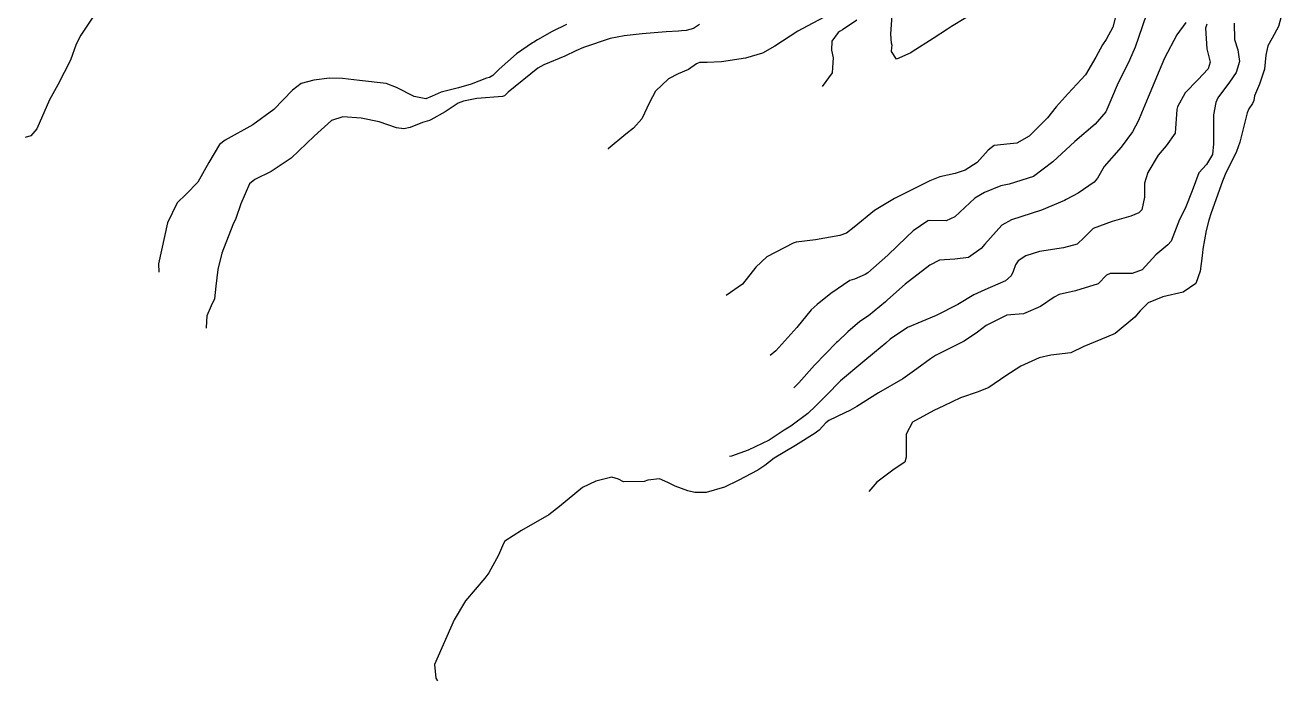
# Model space of a CAD drawing. Header units: feet. Extents: x 1313709 to 1317500, y 405869 to 411659.
# Drawn here: x 1314763 to 1315175.8, y 405869.2 to 406084.3 of the extents above; entities that cross this region are included whole.
import ezdxf

# ---------------------------------------------------------------- set-up
doc = ezdxf.new("R2010")
doc.units = ezdxf.units.FT
doc.layers.add('C-TOPO-MAJR', color=32, linetype='CONTINUOUS')

msp = doc.modelspace()

# ---------------------------------------------------------------- linework, layer by layer
at = {"layer": 'C-TOPO-MAJR'}
for points in [[(1315132.68, 406092.89), (1315129.62, 406083.83), (1315127.39, 406077.18), (1315125.5, 406072.87), (1315121.45, 406064.65), (1315118.75, 406058.16), (1315117.7, 406055.89), (1315114.23, 406051.86), (1315107.56, 406046.2), (1315100.31, 406039.53), (1315093.97, 406034.75), (1315086, 406032.2), (1315083.26, 406031.61), (1315077.95, 406029.5), (1315074.77, 406027.56), (1315068.22, 406021.5), (1315065.3, 406020.11), (1315059.78, 406020.26), (1315059.31, 406020.14), (1315054.51, 406016.82), (1315052.33, 406014.78), (1315046.21, 406008.86), (1315039.61, 406003.11), (1315038.73, 406002.49), (1315035.19, 406001.06), (1315033.73, 406000.53), (1315027.51, 405996.36), (1315022.99, 405992.68), (1315021.04, 405990.92), (1315016.31, 405985.18), (1315009.37, 405977.45), (1315007.6, 405975.94)], [(1314785.45, 406087.31), (1314781.23, 406081.09), (1314779.72, 406078.12), (1314777.94, 406072.89), (1314773.71, 406064.74), (1314771.01, 406059.89), (1314766.82, 406050.32), (1314764.88, 406048.04), (1314763.01, 406047.44)], [(1315121.83, 406090.52), (1315120.04, 406083.72), (1315117.81, 406079.6), (1315116.68, 406077.95), (1315114.5, 406073.83), (1315111.08, 406068.01), (1315105.43, 406061.96), (1315101.47, 406057.59), (1315098.62, 406053.9), (1315092.61, 406047.91), (1315088.49, 406045.64), (1315086.37, 406045.45), (1315081.14, 406044.9), (1315079.13, 406043.29), (1315075.5, 406039.24), (1315071.61, 406036.8), (1315068.29, 406035.72), (1315063.27, 406034.59), (1315060.01, 406033.32), (1315054.04, 406030.31), (1315048.4, 406027.46), (1315041.81, 406023.52), (1315035.14, 406018.04), (1315032.6, 406016.16), (1315030.38, 406015.37), (1315022.46, 406013.9), (1315016.13, 406013.12), (1315015.11, 406012.87), (1315006.49, 406008.33), (1315002.9, 406005), (1314998.5, 405999.32), (1314993.08, 405995.68)], [(1315175.85, 406089.27), (1315174.37, 406083.95), (1315172.39, 406080.09), (1315170.88, 406077.56), (1315170.22, 406074.55), (1315169.81, 406069.94), (1315168.22, 406064.96), (1315166.49, 406061.18), (1315166.3, 406059.59), (1315165.87, 406058.6), (1315164.69, 406056.89), (1315164.16, 406055.57), (1315161.73, 406045.94), (1315160.61, 406042.94), (1315156.96, 406035.33), (1315156, 406033.13), (1315152.3, 406022.83), (1315151.53, 406020.34), (1315150.67, 406016.97), (1315149.57, 406010.86), (1315149.32, 406008.69), (1315148.69, 406003.68), (1315147.31, 405999.59), (1315143.15, 405996.74), (1315136.49, 405995.25), (1315131.69, 405993.26), (1315129.02, 405990.64), (1315127.31, 405988.52), (1315120.8, 405983.17), (1315117.93, 405982.02), (1315110.55, 405978.88), (1315106.24, 405976.86), (1315099.69, 405976.04), (1315095.87, 405975.22), (1315089.86, 405972.45), (1315084.96, 405969.29), (1315079.37, 405965.47), (1315075.79, 405964.02), (1315070.05, 405962.13), (1315064.55, 405959.47), (1315061.26, 405957.93), (1315054.29, 405954.14), (1315052.15, 405950.11), (1315052.23, 405942.65), (1315051.77, 405940.97), (1315048.21, 405938.65), (1315042.61, 405934.43), (1315039.92, 405931.32)], [(1315071.78, 406086.71), (1315067.03, 406083.87), (1315065.73, 406083.01), (1315061.05, 406079.97), (1315054.18, 406075.63), (1315053.73, 406075.3), (1315049.01, 406073.22), (1315047.35, 406075.68), (1315047.52, 406076.99), (1315047.56, 406077.72), (1315047.4, 406078.49), (1315047.17, 406081.42), (1315047.86, 406090.69)], [(1314940.67, 406084.6), (1314936.04, 406082.3), (1314931.19, 406079.49), (1314930.02, 406078.79), (1314929.57, 406078.54), (1314924.27, 406074.94), (1314918.58, 406069.87), (1314916.51, 406067.81), (1314915.48, 406067.2), (1314914.45, 406066.92), (1314909.4, 406064.99), (1314905.28, 406063.76), (1314899.57, 406062.32), (1314896.6, 406061), (1314894.51, 406060.21), (1314890.66, 406060.92), (1314884.95, 406063.94), (1314881.56, 406065.23), (1314872.74, 406066.19), (1314867.21, 406066.83), (1314862.94, 406066.93), (1314857.72, 406066.3), (1314853.66, 406065.24), (1314850.79, 406063), (1314844.67, 406056.65), (1314837.69, 406051.66), (1314828.61, 406046.66), (1314826.85, 406045.18), (1314823.26, 406039.25), (1314819.71, 406032.79), (1314815.87, 406028.9), (1314812.89, 406026.07), (1314809.73, 406019.5), (1314806.73, 406005.99), (1314806.86, 406003.3)], [(1314984.39, 406084.55), (1314982.4, 406083.25), (1314979.99, 406082.64), (1314978.45, 406082.49), (1314977.5, 406082.41), (1314973.42, 406082.21), (1314965.58, 406081.52), (1314959.66, 406080.86), (1314955.04, 406080.02), (1314946.32, 406077.01), (1314943.8, 406075.88), (1314940.17, 406074.21), (1314933.31, 406071.34), (1314931.34, 406070.25), (1314921.6, 406062.41), (1314920.32, 406061.19), (1314919.7, 406060.95), (1314911.3, 406060.31), (1314906.87, 406059.42), (1314905.18, 406058.76), (1314900.88, 406055.95), (1314896.16, 406053.25), (1314895.76, 406053.12), (1314893.49, 406052.44), (1314889.41, 406050.8), (1314887.3, 406050.3), (1314884.92, 406050.62), (1314879.16, 406052.68), (1314873.29, 406053.86), (1314867.28, 406054.24), (1314863.54, 406053.08), (1314857.83, 406047.93), (1314850.3, 406040.75), (1314843.75, 406036.32), (1314838.35, 406033.73), (1314836.6, 406032.24), (1314833.79, 406025.7), (1314832.11, 406020.93), (1314831.19, 406018.88), (1314827.54, 406009.53), (1314826.21, 406004.22), (1314825.62, 405998.72), (1314825.12, 405994.58), (1314824.1, 405992.21), (1314822.65, 405989.03), (1314822.45, 405985.21), (1314822.39, 405984.92)], [(1315159.91, 406084.96), (1315160, 406079.67), (1315161.07, 406076.29), (1315161.6, 406072.4), (1315160.56, 406068.85), (1315158.37, 406065.62), (1315154.56, 406060.48), (1315153.82, 406058.94), (1315153.06, 406054.92), (1315153.11, 406045.43), (1315152.81, 406041.94), (1315150.75, 406038.65), (1315148.23, 406035.89), (1315146.03, 406030), (1315143.74, 406024.17), (1315141.9, 406020.57), (1315139.16, 406013.44), (1315138.09, 406012.24), (1315134.12, 406009.02), (1315129.71, 406004.06), (1315126.39, 406002.86), (1315119.21, 406002.84), (1315118, 406002.29), (1315115.28, 405999.51), (1315107.81, 405997.24), (1315102.42, 405996.02), (1315100.78, 405995.12), (1315096.29, 405992.1), (1315090.72, 405989.66), (1315087.85, 405989.45), (1315085.3, 405989.15), (1315078.51, 405985.8), (1315075.6, 405983.57), (1315071.19, 405980.72), (1315061.85, 405975.92), (1315060.2, 405974.91), (1315055.73, 405971.55), (1315051.06, 405968.33), (1315043.14, 405963.76), (1315035.99, 405959.26), (1315033.69, 405957.93), (1315032.1, 405957.2), (1315026.78, 405954.67), (1315025.87, 405953.9), (1315023.63, 405951.51), (1315022.38, 405950.48), (1315015.85, 405946.46), (1315008.92, 405942.27), (1315005.77, 405939.92), (1315003.46, 405938.32), (1314997.1, 405934.94), (1314992.55, 405932.76), (1314986.56, 405930.97), (1314982.84, 405931.01), (1314980.56, 405931.59), (1314976.37, 405933.12), (1314973.97, 405934.35), (1314971.21, 405935.46), (1314967.4, 405935.09), (1314966.24, 405934.66), (1314959.37, 405934.53), (1314957.74, 405935.34), (1314955.62, 405936.05), (1314950.31, 405934.76), (1314945.94, 405932.62), (1314938.46, 405926.39), (1314934.94, 405923.69), (1314925.92, 405918.58), (1314920.5, 405915.05), (1314920.01, 405914.28), (1314918.42, 405910.45), (1314915.23, 405904.63), (1314913.86, 405902.86), (1314907.5, 405895.47), (1314903.78, 405889.2), (1314897.36, 405874.56), (1314897.83, 405870.09), (1314898.37, 405869.23)], [(1315025.33, 406086.94), (1315019.7, 406083.97), (1315016.66, 406082.37), (1315009.11, 406077.43), (1315005.02, 406075.21), (1314999.43, 406073.54), (1314991.56, 406072.32), (1314986.87, 406072.13), (1314984.37, 406072.09), (1314983.4, 406071.71), (1314980.73, 406069.79), (1314977.41, 406068.36), (1314974.24, 406066.7), (1314969.94, 406062.73), (1314967.97, 406058.96), (1314965.4, 406053.64), (1314962.67, 406050.6), (1314960.21, 406048.57), (1314954.38, 406043.73), (1314954.36, 406043.72)], [(1315150.9, 406084.73), (1315150.45, 406083.37), (1315150.88, 406076.59), (1315152, 406072.24), (1315151.31, 406069.97), (1315147.9, 406066.43), (1315143.81, 406062.13), (1315141.22, 406057.54), (1315141.08, 406056.66), (1315140.49, 406048.91), (1315137.56, 406044.76), (1315134.94, 406041.69), (1315131.49, 406036.06), (1315130.4, 406032.46), (1315130.39, 406027.88), (1315129.55, 406023.73), (1315128.63, 406022.74), (1315125.93, 406021.63), (1315119.87, 406019.94), (1315113.59, 406017.68), (1315110.65, 406014.7), (1315108.32, 406012.5), (1315103.82, 406011.28), (1315095.98, 406010.07), (1315091.49, 406008.62), (1315088.92, 406006.99), (1315088.08, 406005.73), (1315087.28, 406003.53), (1315086.63, 406002.14), (1315084.84, 406000.44), (1315078, 405997.51), (1315074.43, 405995.91), (1315069.13, 405992.75), (1315062, 405989.13), (1315052.68, 405985.19), (1315046.96, 405981.33), (1315045.52, 405980.06), (1315041.84, 405976.91), (1315038.02, 405973.82), (1315030.67, 405967.61), (1315026.09, 405962.97), (1315025.1, 405962.02), (1315022.55, 405959.48), (1315019.93, 405956.9), (1315014.34, 405952.76), (1315012.19, 405951.43), (1315009.9, 405949.94), (1315007.24, 405948.22), (1315000.38, 405944.89), (1314994.87, 405942.94), (1314994.17, 405942.86)], [(1315144, 406085.27), (1315141.03, 406081.18), (1315136.97, 406073.5), (1315135.28, 406069.42), (1315131.62, 406060.7), (1315129.47, 406055.51), (1315128.5, 406053.05), (1315126.53, 406049.38), (1315122.8, 406044.31), (1315117.22, 406037.94), (1315115.01, 406034.2), (1315113.88, 406032.79), (1315108.67, 406029.28), (1315104.75, 406027.1), (1315104.16, 406026.8), (1315096.58, 406023.64), (1315086.77, 406020.5), (1315083.61, 406018.69), (1315077.99, 406012.48), (1315076.85, 406011.09), (1315072.62, 406008.15), (1315068.13, 406007.58), (1315063.1, 406007.28), (1315059.96, 406005.64), (1315051.85, 405999.37), (1315046.03, 405994.25), (1315045.42, 405993.61), (1315039.82, 405988.93), (1315037.03, 405987.09), (1315033.04, 405983.72), (1315029.77, 405980.61), (1315029.33, 405980.2), (1315022.1, 405972.79), (1315016.94, 405966.97), (1315015.35, 405965.39)], [(1315036.02, 406086), (1315031.29, 406082.85), (1315030.56, 406082.41), (1315029.86, 406081.91), (1315027.76, 406079.1), (1315027.65, 406076.19), (1315028.25, 406073.6), (1315027.92, 406068.67), (1315024.67, 406064.19)]]:
    msp.add_lwpolyline(points, dxfattribs=at)

doc.saveas('drawing.dxf')
